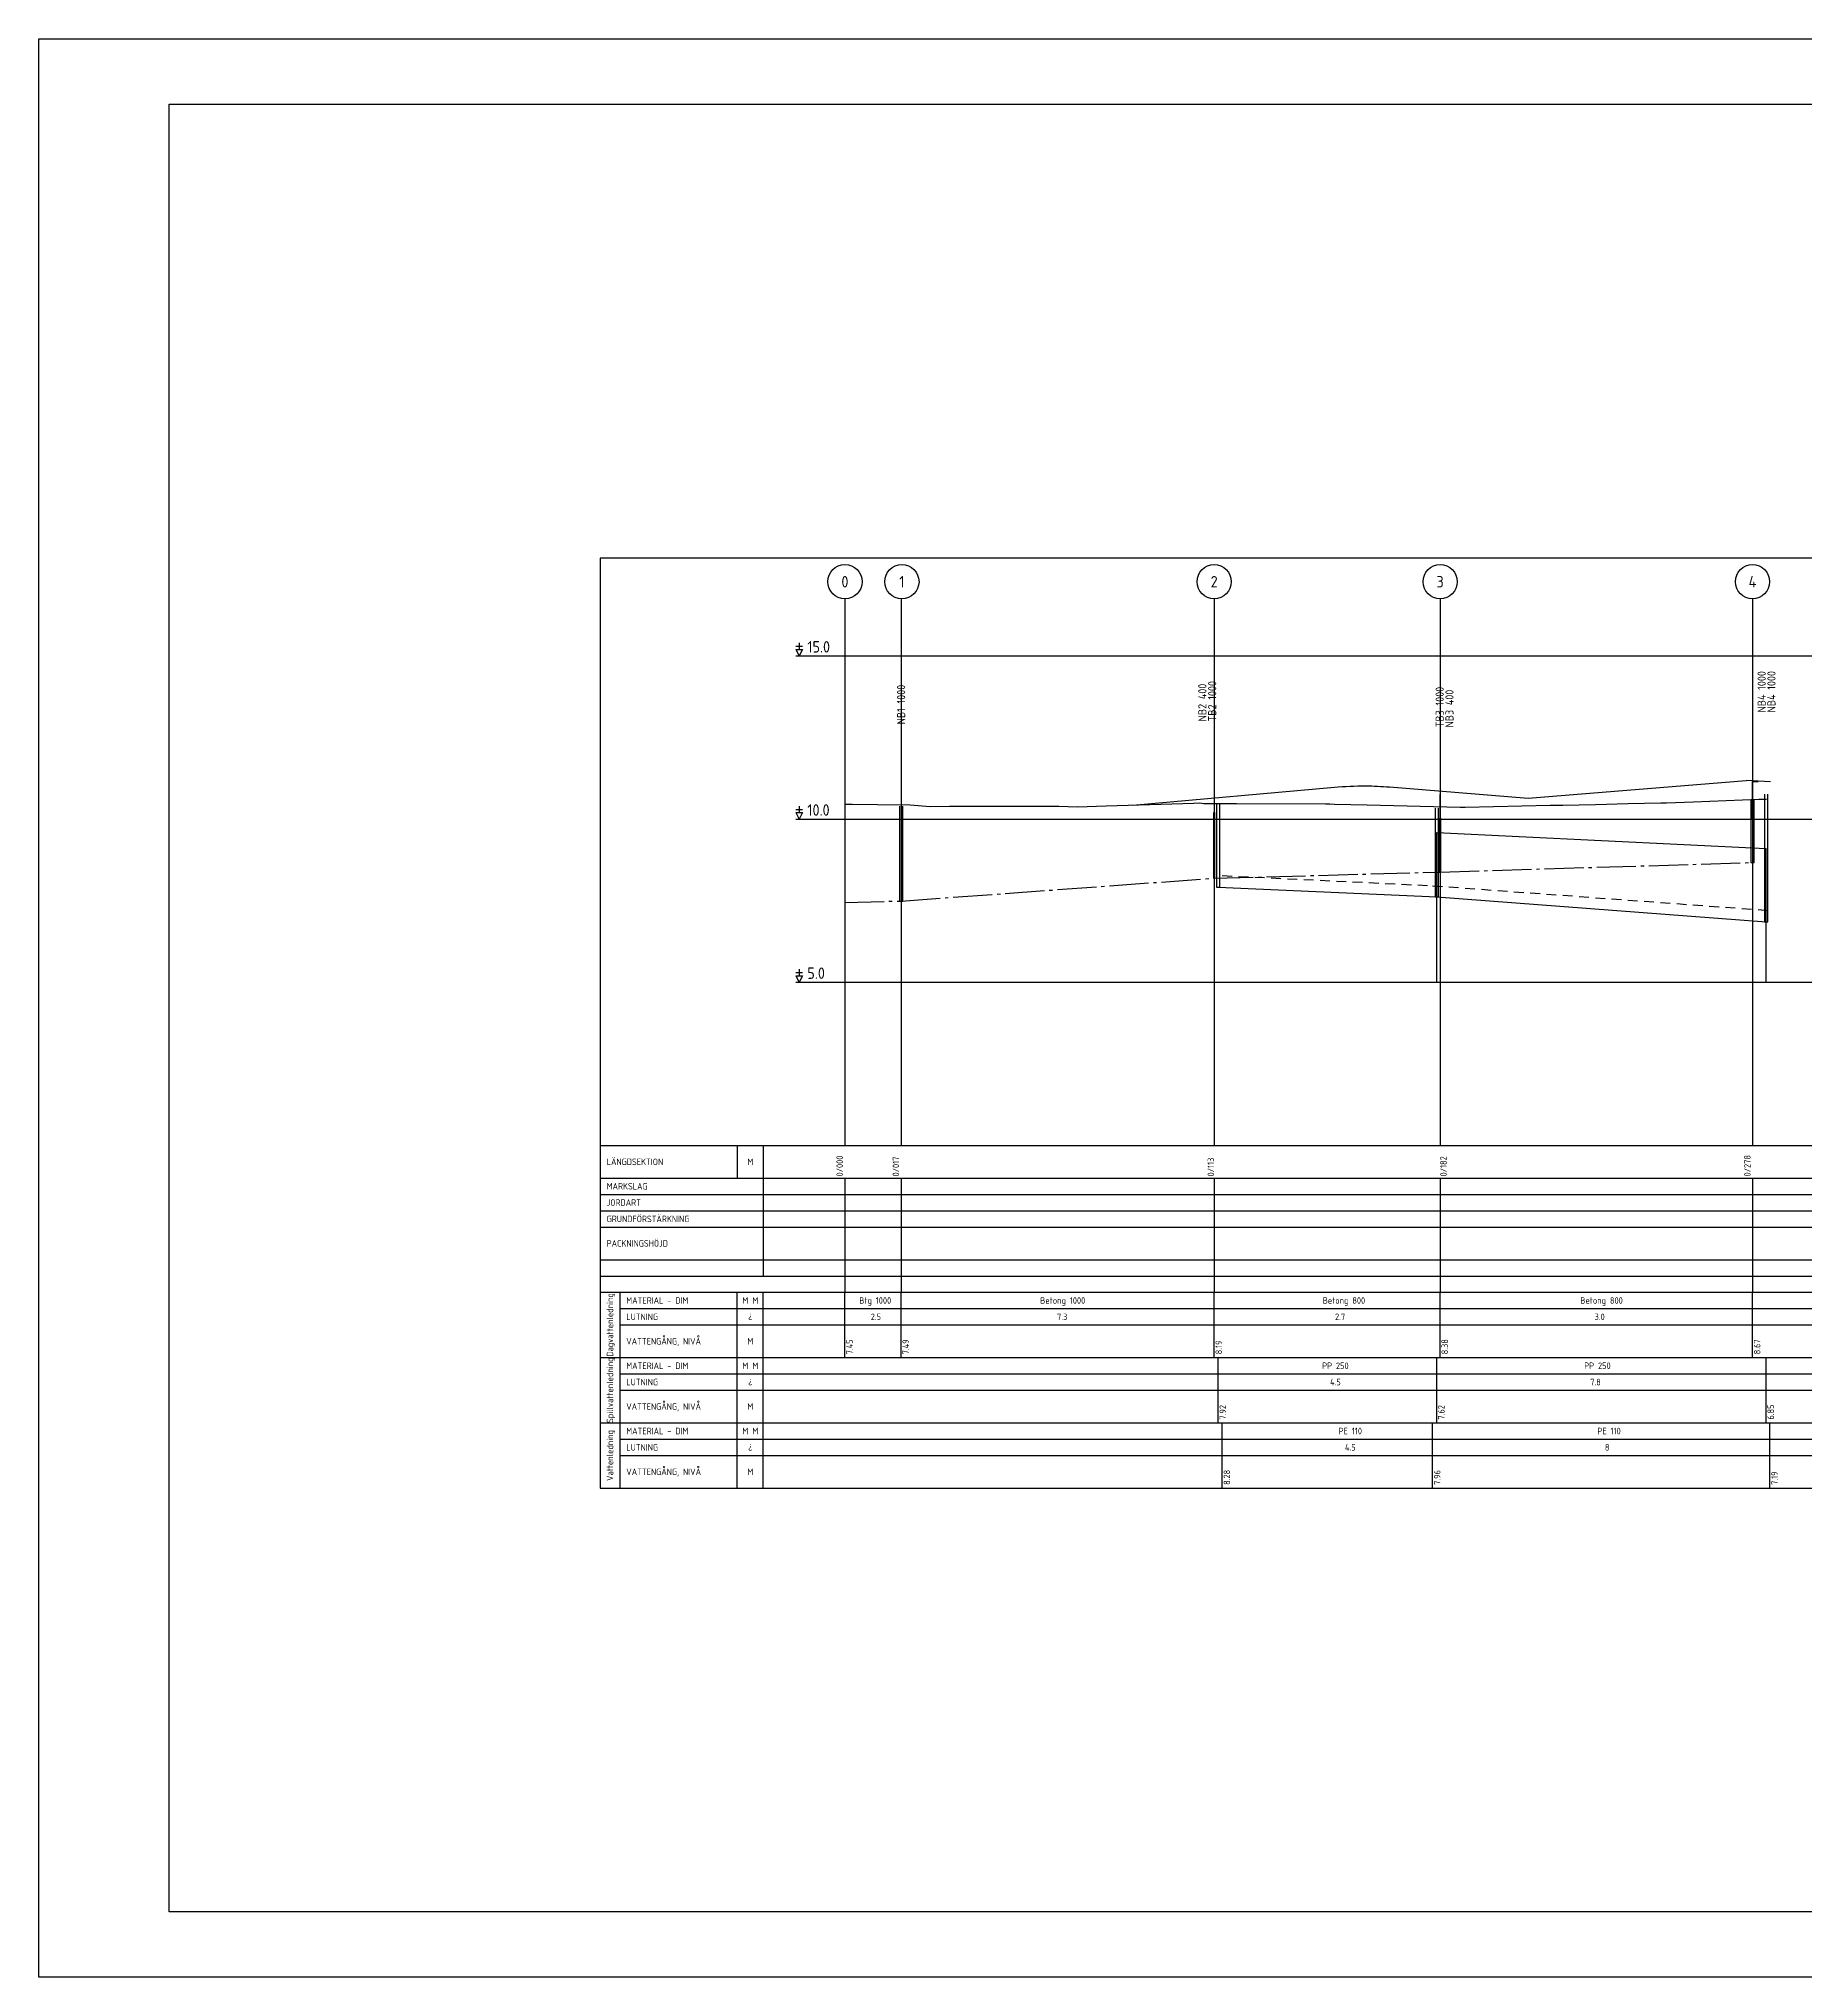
# Model space of a CAD drawing. Header units: metres. Extents: x 14120 to 17296, y 12612 to 17223.
# Drawn here: x 16455 to 16997, y 15434 to 16028 of the extents above; entities that cross this region are included whole.
import ezdxf
from ezdxf.enums import TextEntityAlignment as Align

# ---------------------------------------------------------------- set-up
doc = ezdxf.new("R2010")
doc.units = ezdxf.units.M
doc.header["$MEASUREMENT"] = 0
for name, pattern in [('BH90-PMB-DV', [16, 12, -1.5, 1, -1.5]), ('BH90-PMB-SPV', [16, 8, 8]), ('STRECKAD_3', [5, 3, -2])]:
    doc.linetypes.add(name, pattern=pattern)
doc.layers.get('DEFPOINTS').update_dxf_attribs({"color": 5, "linetype": 'CONTINUOUS'})
for name, color, linetype in [('M-36-Vertikalgeometri', 7, 'CONTINUOUS'), ('M-368-T', 1, 'CONTINUOUS'), ('M-368A', 1, 'CONTINUOUS'), ('M-368B', 4, 'CONTINUOUS'), ('M-412', 3, 'BH90-PMB-DV'), ('M-414', 1, 'STRECKAD_3'), ('M-46-Brunn_nb', 6, 'CONTINUOUS'), ('M-46-Brunn_tb', 6, 'CONTINUOUS'), ('M-46-Element', 4, 'CONTINUOUS'), ('M-46-MARK', 4, 'CONTINUOUS'), ('M-46-Spillvledn', 6, 'BH90-PMB-SPV'), ('M-466-x', 3, 'CONTINUOUS'), ('M-468A', 1, 'CONTINUOUS'), ('M-469-x', 3, 'CONTINUOUS')]:
    doc.layers.add(name, color=color, linetype=linetype)
doc.layers.add('Slask-ny lutning', color=5, linetype='CONTINUOUS', plot=False)
doc.styles.add('ISO', font='iso.shx')
doc.styles.add('ISO18', font='ISO3098', dxfattribs={"height": 1.8})
doc.styles.add('ISO3098', font='iso3098.shx')

msp = doc.modelspace()

# ---------------------------------------------------------------- linework, layer by layer
at = {"layer": 'DEFPOINTS', "flags": 128}
for points in [[(16455.335, 15434.456), (16455.335, 16028.456), (17296.335, 16028.456), (17296.335, 15434.456)], [(16495.335, 15454.456), (16495.335, 16008.456), (17276.335, 16008.456), (17276.335, 15574.456), (17176.335, 15574.456), (17176.335, 15454.456)]]:
    msp.add_lwpolyline(points, close=True, dxfattribs=at)
at = {"layer": 'M-36-Vertikalgeometri'}
msp.add_lwpolyline([(16985.887, 15800.733), (16978.514, 15801.149)], dxfattribs=at)
at = {"layer": 'M-368-T'}
for p, q in [((16687.332, 15842.33), (16689.332, 15842.33)), ((16688.332, 15843.33), (16688.332, 15841.33)), ((16687.332, 15841.33), (16689.332, 15841.33)), ((16687.332, 15841.33), (16688.332, 15839.33)), ((16689.332, 15841.33), (16688.332, 15839.33)), ((16687.332, 15792.33), (16689.332, 15792.33)), ((16687.332, 15791.33), (16689.332, 15791.33)), ((16687.332, 15791.33), (16688.332, 15789.33)), ((16688.332, 15793.33), (16688.332, 15791.33)), ((16689.332, 15791.33), (16688.332, 15789.33)), ((16687.332, 15742.33), (16689.332, 15742.33)), ((16687.332, 15741.33), (16689.332, 15741.33)), ((16687.332, 15741.33), (16688.332, 15739.33)), ((16688.332, 15743.33), (16688.332, 15741.33)), ((16689.332, 15741.33), (16688.332, 15739.33))]:
    msp.add_line(p, q, dxfattribs=at)
at = {"layer": 'M-368A'}
msp.add_lwpolyline([(16627.332, 15584.33), (17023.967, 15584.33), (17023.967, 15869.33), (16627.332, 15869.33)], close=True, dxfattribs=at)
at = {"layer": 'M-368B'}
for p, q in [((16687.332, 15839.33), (17023.967, 15839.33)), ((16687.332, 15789.33), (17023.967, 15789.33)), ((16687.332, 15739.33), (17023.967, 15739.33))]:
    msp.add_line(p, q, dxfattribs=at)
at = {"layer": 'M-412'}
for points in [[(16719.558, 15764.23), (16815.468, 15771.227)], [(16815.468, 15771.227), (16884.708, 15773.13)], [(16884.708, 15773.13), (16980.407, 15776.03)], [(16702.332, 15763.83), (16719.558, 15764.23)]]:
    msp.add_lwpolyline(points, dxfattribs=at)
at = {"layer": 'M-414'}
for points in [[(16817.948, 15772.032), (16882.396, 15768.93)], [(16882.396, 15768.93), (16985.757, 15761.33)]]:
    msp.add_lwpolyline(points, dxfattribs=at)
at = {"layer": 'M-46-Brunn_nb'}
for points in [[(16979.907, 15795.179), (16979.907, 15776.03), (16980.907, 15776.03), (16980.907, 15795.201)], [(16984.097, 15796.974), (16984.097, 15757.83), (16985.097, 15757.83), (16985.097, 15796.996)], [(16719.058, 15793.342), (16719.058, 15764.23), (16720.058, 15764.23), (16720.058, 15793.342)], [(16815.268, 15791.398), (16815.268, 15771.227), (16815.668, 15771.227), (16815.668, 15791.398)], [(16884.508, 15789.625), (16884.508, 15773.13), (16884.908, 15773.13), (16884.908, 15789.625)]]:
    msp.add_lwpolyline(points, dxfattribs=at)
at = {"layer": 'M-46-Brunn_tb'}
for points in [[(16816.208, 15794.251), (16816.208, 15768.53), (16817.208, 15768.53), (16817.208, 15794.251)], [(16883.168, 15792.723), (16883.168, 15765.53), (16884.168, 15765.53), (16884.168, 15792.723)]]:
    msp.add_lwpolyline(points, dxfattribs=at)
at = {"layer": 'M-46-Element', "color": 3}
msp.add_lwpolyline([(16790.5, 15793.648), (16852.293, 15799.124, -0.0240289), (16861.928, 15799.514, -0.0180139), (16869.154, 15799.197), (16911.633, 15795.798), (16911.633, 15795.798), (16978.514, 15801.149)], format="xyb", dxfattribs=at)
at = {"layer": 'M-46-MARK', "flags": 128}
msp.add_lwpolyline([(16702.332, 15793.909), (16704.593, 15793.922), (16704.593, 15793.922), (16712.332, 15793.809), (16722.332, 15793.664), (16728.421, 15793.241), (16734.418, 15793.309), (16742.332, 15793.305), (16752.332, 15793.3), (16762.332, 15793.294), (16767.836, 15793.291), (16773.634, 15793.103), (16782.341, 15793.387), (16809.28, 15794.251), (16809.281, 15794.251), (16811.045, 15794.313), (16812.332, 15794.108), (16822.332, 15794.08), (16849.585, 15794.007), (16849.586, 15794.007), (16850.899, 15793.973), (16852.332, 15793.936), (16862.332, 15793.674), (16890.889, 15793), (16890.891, 15793), (16892.332, 15793.03), (16918.427, 15793.564), (16918.428, 15793.563), (16922.332, 15793.647), (16932.332, 15793.859), (16942.332, 15794.072), (16952.332, 15794.285), (16954.038, 15794.321), (16954.039, 15794.321), (16962.332, 15794.639), (16972.332, 15795.022), (16982.332, 15795.405), (16984.612, 15795.493), (16984.613, 15795.493), (16984.714, 15795.493)], dxfattribs=at)
at = {"layer": 'M-46-Spillvledn', "color": 6, "linetype": 'BH90-PMB-SPV'}
for points in [[(16816.708, 15768.53), (16883.668, 15765.53)], [(16883.668, 15765.53), (16984.597, 15757.83)]]:
    msp.add_lwpolyline(points, dxfattribs=at)
at = {"layer": 'M-466-x'}
for p, q in [((16702.332, 15856.83), (16702.332, 15689.33)), ((16719.558, 15856.834), (16719.558, 15689.33)), ((16815.468, 15856.83), (16815.468, 15689.33)), ((16884.708, 15856.83), (16884.708, 15689.33)), ((16980.407, 15856.83), (16980.407, 15689.33)), ((16702.332, 15624.33), (16702.332, 15644.33)), ((16719.558, 15624.33), (16719.558, 15644.33)), ((16815.468, 15624.327), (16815.468, 15644.327)), ((16884.708, 15624.33), (16884.708, 15644.33)), ((16980.427, 15624.33), (16980.427, 15644.33)), ((16816.704, 15604.327), (16816.704, 15624.327)), ((16883.668, 15604.33), (16883.668, 15624.33)), ((16984.597, 15604.33), (16984.597, 15624.33)), ((16817.948, 15584.327), (16817.948, 15604.327)), ((16882.398, 15584.33), (16882.398, 15604.33)), ((16985.757, 15584.33), (16985.757, 15604.33))]:
    msp.add_line(p, q, dxfattribs=at)
for centre in [(16702.332, 15862.08), (16719.784, 15862.08), (16815.468, 15862.08), (16884.708, 15862.08), (16980.407, 15862.08)]:
    msp.add_circle(centre, 5.25, dxfattribs=at)
at = {"layer": 'M-468A'}
for p, q in [((16627.332, 15689.33), (17023.967, 15689.33)), ((16669.332, 15689.33), (16669.332, 15679.33)), ((16677.332, 15689.33), (16677.332, 15649.33)), ((16627.332, 15679.33), (17023.967, 15679.33)), ((16627.332, 15674.33), (17023.967, 15674.33)), ((16627.332, 15669.33), (17023.967, 15669.33)), ((16627.332, 15664.33), (17023.967, 15664.33)), ((16627.332, 15654.33), (17023.967, 15654.33)), ((16627.332, 15649.33), (17023.967, 15649.33)), ((16627.332, 15644.33), (17023.967, 15644.33)), ((16633.332, 15644.33), (16633.332, 15624.33)), ((16669.332, 15624.33), (16669.332, 15644.33)), ((16677.332, 15624.33), (16677.332, 15644.33)), ((16633.332, 15639.33), (17023.967, 15639.33)), ((16633.332, 15634.33), (17023.967, 15634.33)), ((16627.332, 15624.33), (17023.967, 15624.33)), ((16633.332, 15624.33), (16633.332, 15604.33)), ((16669.332, 15604.33), (16669.332, 15624.33)), ((16677.332, 15604.33), (16677.332, 15624.33)), ((16633.332, 15619.33), (17023.967, 15619.33)), ((16633.332, 15614.33), (17023.967, 15614.33)), ((16627.332, 15604.33), (17023.967, 15604.33)), ((16633.332, 15604.33), (16633.332, 15584.33)), ((16633.332, 15599.33), (17023.967, 15599.33)), ((16669.332, 15584.33), (16669.332, 15604.33)), ((16677.332, 15584.33), (16677.332, 15604.33)), ((16633.332, 15594.33), (17023.967, 15594.33))]:
    msp.add_line(p, q, dxfattribs=at)
at = {"layer": 'M-469-x', "linetype": 'Continuous'}
for p, q in [((16702.332, 15679.33), (16702.332, 15644.33)), ((16719.558, 15679.33), (16719.558, 15644.33)), ((16815.468, 15679.327), (16815.468, 15644.327)), ((16884.708, 15679.33), (16884.708, 15644.33)), ((16980.427, 15679.33), (16980.427, 15644.33))]:
    msp.add_line(p, q, dxfattribs=at)
at = {"layer": 'Slask-ny lutning'}
for p, q in [((16980.407, 15789.33), (16980.407, 15800.83)), ((16980.407, 15800.83), (16982.136, 15800.821)), ((16884.708, 15789.33), (16884.708, 15796.83)), ((16883.668, 15739.33), (16883.668, 15785.23)), ((16883.668, 15785.23), (16984.597, 15780.33)), ((16984.597, 15739.33), (16984.597, 15780.33))]:
    msp.add_line(p, q, dxfattribs=at)

# ---------------------------------------------------------------- texts
at = {"layer": 'M-368-T', "style": 'ISO'}
for s, p in [('15.0', (16690.832, 15839.33)), ('10.0', (16690.832, 15789.33)), ('5.0', (16690.832, 15739.33))]:
    msp.add_text(s, height=3.5, dxfattribs=at).set_placement(p, align=Align.BOTTOM_LEFT)
at = {"layer": 'M-466-x', "style": 'ISO'}
for s, height, p in [('0', 3.5, (16702.332, 15862.08)), ('1', 3.5, (16719.784, 15862.08)), ('2', 3.5, (16815.468, 15862.08)), ('3', 3.5, (16884.708, 15862.08)), ('4', 3.5, (16980.407, 15862.08)), ('Btg 1000', 2, (16711.616, 15641.83)), ('Betong 1000', 2, (16769.062, 15641.83)), ('Betong 800', 2, (16855.229, 15641.83)), (' Betong 800', 2, (16933.575, 15641.83)), ('2.5', 2, (16711.821, 15636.83)), ('7.3', 2, (16768.904, 15636.83)), ('2.7', 2, (16854.057, 15636.83)), ('3.0', 2, (16933.575, 15636.83)), ('PP 250', 2, (16852.613, 15621.83)), (' PP 250', 2, (16932.309, 15621.83)), ('4.5', 2, (16852.613, 15616.83)), ('7.8', 2, (16932.309, 15616.83)), ('PE 110', 2, (16857.185, 15601.83)), (' PE 110', 2, (16935.875, 15601.83)), ('4.5', 2, (16857.185, 15596.83)), ('8', 2, (16935.875, 15596.83))]:
    msp.add_text(s, height=height, dxfattribs=at).set_placement(p, align=Align.MIDDLE_CENTER)
for s, p in [('NB1 1000', (16719.558, 15818.373)), ('NB2 400', (16811.857, 15819.27)), ('TB2 1000', (16814.857, 15819.266)), ('NB4 1000', (16983.215, 15821.992)), ('NB4 1000', (16986.215, 15822.014)), ('TB3 1000', (16884.562, 15817.459)), ('NB3 400', (16887.562, 15817.39))]:
    msp.add_text(s, height=2.5, rotation=90, dxfattribs=at).set_placement(p, align=Align.MIDDLE_LEFT)
for s, p in [('0/000', (16702.332, 15679.83)), ('0/017', (16719.558, 15679.83)), ('0/113', (16816.04, 15679.827)), ('0/182', (16887.328, 15679.83)), ('0/278', (16980.427, 15679.83))]:
    msp.add_text(s, height=2, rotation=90, dxfattribs=at).set_placement(p, align=Align.BOTTOM_LEFT)
for s, p in [('7.45', (16702.732, 15625.33)), ('7.49', (16719.958, 15625.33)), ('8.19', (16815.868, 15625.327)), ('8.38', (16885.108, 15625.33)), ('8.67', (16980.827, 15625.33)), ('7.92', (16817.104, 15605.327)), ('7.62', (16884.068, 15605.33)), ('6.85', (16984.997, 15605.33)), ('8.28', (16818.348, 15585.327)), ('7.96', (16882.798, 15585.33)), ('7.19', (16986.157, 15585.33))]:
    msp.add_text(s, height=2, rotation=90, dxfattribs=at).set_placement(p, align=Align.TOP_LEFT)
at = {"layer": 'M-468A', "style": 'ISO'}
for s, p in [('LÄNGDSEKTION', (16629.332, 15684.33)), ('MARKSLAG', (16629.332, 15676.83)), ('JORDART', (16629.332, 15671.83)), ('GRUNDFÖRSTÄRKNING', (16629.332, 15666.83)), ('PACKNINGSHÖJD', (16629.332, 15659.33)), ('MATERIAL - DIM', (16635.332, 15641.83)), ('LUTNING', (16635.332, 15636.83)), ('VATTENGÅNG, NIVÅ', (16635.332, 15629.33)), ('MATERIAL - DIM', (16635.332, 15621.83)), ('LUTNING', (16635.332, 15616.83)), ('VATTENGÅNG, NIVÅ', (16635.332, 15609.33)), ('MATERIAL - DIM', (16635.332, 15601.83)), ('LUTNING', (16635.332, 15596.83)), ('VATTENGÅNG, NIVÅ', (16635.332, 15589.33))]:
    msp.add_text(s, height=2, dxfattribs=at).set_placement(p, align=Align.MIDDLE_LEFT)
at = {"layer": 'M-468A'}
for s, style, p in [('M', 'ISO', (16673.332, 15684.33)), ('M M', 'ISO18', (16673.332, 15641.83)), ('¿', 'ISO3098', (16673.332, 15636.83)), ('M', 'ISO18', (16673.332, 15629.33)), ('M M', 'ISO18', (16673.332, 15621.83)), ('¿', 'ISO3098', (16673.332, 15616.83)), ('M', 'ISO18', (16673.332, 15609.33)), ('M M', 'ISO18', (16673.332, 15601.83)), ('¿', 'ISO3098', (16673.332, 15596.83)), ('M', 'ISO18', (16673.332, 15589.33))]:
    msp.add_text(s, height=2, dxfattribs=dict(at, style=style)).set_placement(p, align=Align.MIDDLE_CENTER)
at = {"layer": 'M-468A', "style": 'ISO'}
for s, p in [('Dagvattenledning', (16629.332, 15634.33)), ('Spillvattenledning', (16629.332, 15614.33)), ('Vattenledning', (16629.332, 15594.33))]:
    msp.add_text(s, height=2, rotation=90, dxfattribs=at).set_placement(p, align=Align.TOP_CENTER)

doc.saveas('drawing.dxf')
